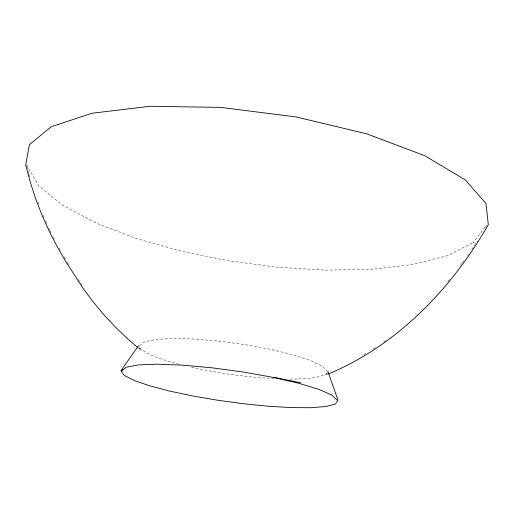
<?xml version="1.0" encoding="UTF-8"?>
<svg xmlns="http://www.w3.org/2000/svg" width="514" height="514" viewBox="0 0 514 514"><rect width="100%" height="100%" fill="white"/><g stroke="black" fill="none" stroke-linecap="round" stroke-linejoin="round"><path stroke-width="0.39" stroke-dasharray="2.57 1.93" d="M327.155 372.547L325.844 375.226L327.938 374.263M485.37 227.464L486.411 225.479L473.086 242.91L473.754 242.203L447.867 255.529L412.684 264.53L371.005 269.323L325.169 270.133L277.123 267.216L228.55 260.823L181.037 251.173L136.236 238.49L96.002 223.037L62.541 205.208L38.486 185.586L26.805 165.084L27.891 168.894M471.897 249.341L477.532 240.937M460.416 265.173L461.829 263.29M462.298 262.667L463.712 260.784M467.483 255.773L468.427 254.514M447.887 281.364L449.339 279.494M139.551 345.871L143.657 342.163L154.367 339.613L171.265 338.495L193.283 338.977L218.72 341.09L245.441 344.676L271.103 349.43L293.52 354.917L310.931 360.661L322.194 366.193L326.808 371.095M373.183 349.038L375.779 347.284M383.56 342.022L386.149 340.268M363.764 354.788L366.469 353.163M327.585 373.389C315.384 379.538 301.332 378.799 288.052 379.139M274.091 378.58C245.743 377.083 217.48 373.145 189.801 366.829M178.949 364.285C164.686 360.057 149.195 356.671 137.842 346.41M137.97 347.727L140.952 350.291L139.236 347.021M78.179 279.359L82.516 285.912M67.334 262.256L68.972 264.89M59.026 248.063L60.613 250.768M64.173 256.846L65.753 259.551M50.038 230.812L51.111 232.887M53.25 237.031L54.317 239.106M43.08 215.308L44.031 217.422M45.611 220.943L47.192 224.47M48.772 227.991L49.723 230.105M37.863 201.886L38.723 204.135M29.035 173.983L28.039 169.607M29.234 174.734L29.831 176.989"/><path stroke-width="0.77" d="M122.807 369.592L121.902 370.87L126.155 367.272L138.099 364.953L157.342 364.188L182.695 365.152L212.186 367.831L243.257 372.027L273.088 377.366L299.064 383.354L319.091 389.445L331.883 395.137L336.927 400.027M138.549 345.71L120.893 370.716L124.105 375.291L134.032 380.431L149.593 385.796L169.575 391.058L192.705 395.96L217.692 400.245L243.283 403.728L268.199 406.233L291.162 407.602L310.874 407.718L326.043 406.516L335.424 403.972L337.949 400.149L327.816 371.211M328.639 373.935C397.528 344.939 451.459 288.772 488.3 224.779L486.006 203.538L465.202 179.861L424.853 155.742L366.707 133.82L295.961 116.929L220.686 107.381L150.024 106.282L91.852 113.266L51.104 126.797L29.394 144.723L25.7 164.891L30.146 181.725L35.556 198.423L41.917 214.923L49.209 231.171L57.427 247.118L66.55 262.705L83.107 288.393L93.073 301.782L103.854 314.709L115.444 327.135L127.819 339.009L137.373 347.213M273.544 377.263L300.806 382.808"/></g></svg>
